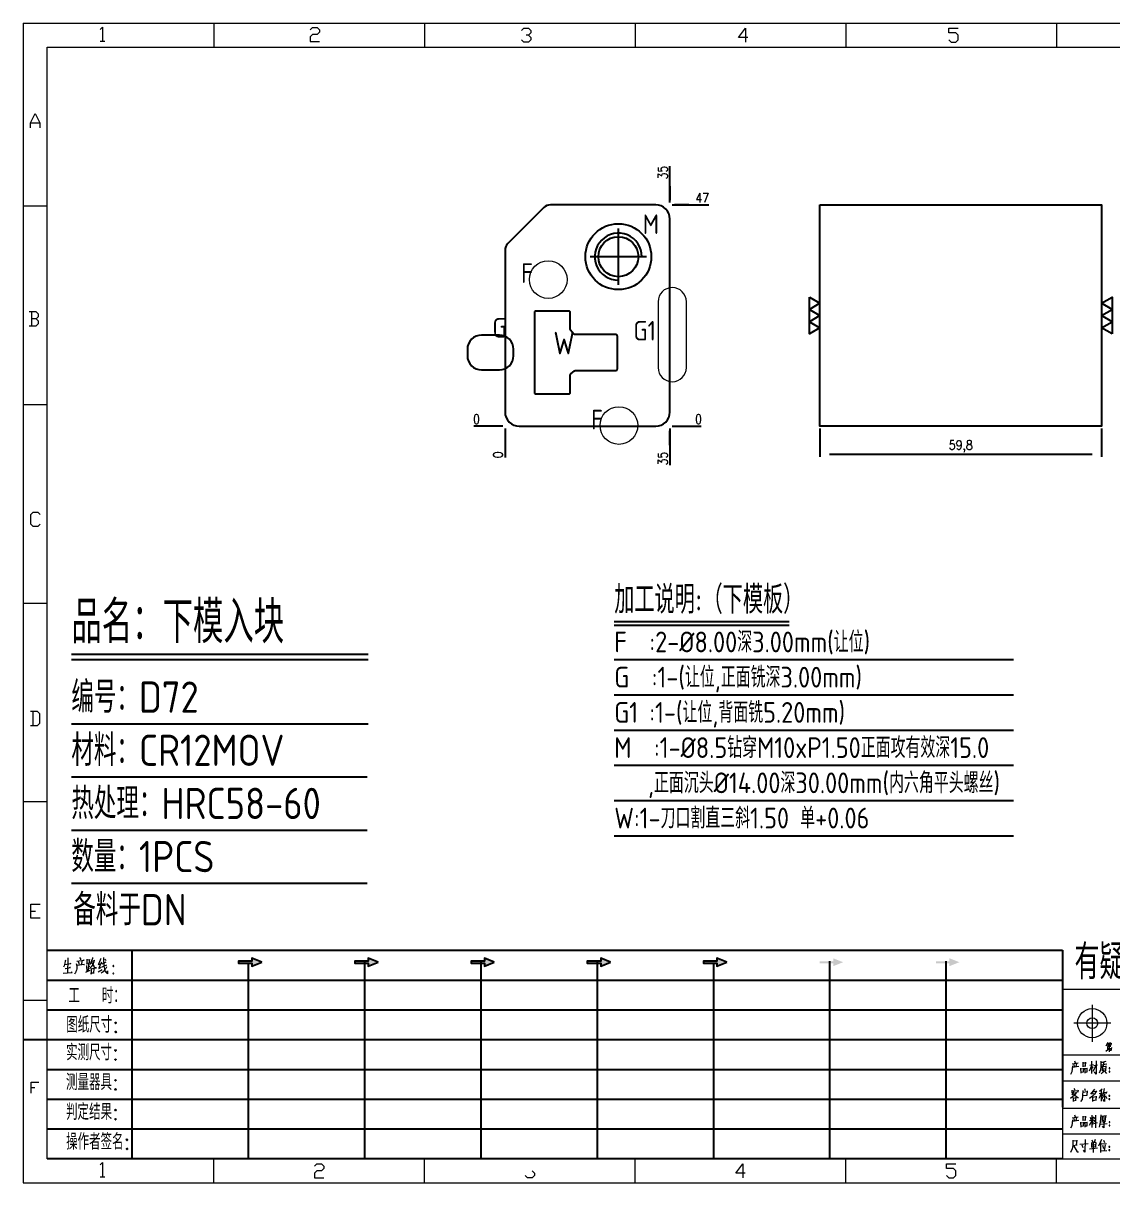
# Model space of a CAD drawing. Header units: millimetres. Extents: x 88508 to 142116, y -5268 to 20283.
# Drawn here: x 99444.6 to 99676, y -3081.8 to -2835.5 of the extents above; entities that cross this region are included whole.
import ezdxf
from ezdxf.enums import TextEntityAlignment as Align

# ---------------------------------------------------------------- set-up
doc = ezdxf.new("R2010")
doc.units = ezdxf.units.MM
doc.linetypes.add('CENTER', pattern=[0])
doc.linetypes.add('DASHED', pattern=[0])
for name, color, linetype in [('DIE_P', 2, 'Continuous'), ('DIM', 4, 'Continuous'), ('TEXT', 4, 'Continuous')]:
    doc.layers.add(name, color=color, linetype=linetype)
doc.styles.add('chinesef_fs', font='simplex.shx', dxfattribs={"bigfont": 'gbcbig.shx'})
doc.styles.add('gbenor', font='gbenor.shx', dxfattribs={"bigfont": 'gbcbig.shx'})
doc.styles.add('GBENOR_', font='gbenor.shx', dxfattribs={"bigfont": 'gbcbig'})
doc.styles.get("Standard").update_dxf_attribs({"font": 'txt.shx', "width": 0.85, "bigfont": 'ctxt.shx'})
doc.styles.add('TXT', font='txt.shx', dxfattribs={"width": 0.8, "bigfont": 'ctxt.shx'})
doc.dimstyles.new('T-2-WX', dxfattribs={"dimtxt": 2, "dimasz": 2, "dimexe": 0.5, "dimexo": 0.5, "dimgap": 0.5, "dimtad": 1, "dimtxsty": 'Standard', "dimblk": 'OPEN30', "dimcen": 0, "dimazin": 3, "dimtfac": 1, "dimtmove": 0, "dimatfit": 3, "dimldrblk": 'OPEN30', "dimlwd": -1, "dimlwe": -1})

# ---------------------------------------------------------------- blocks, each defined once
blk = doc.blocks.new('U40')
for points in [[(351.8, 337.7), (351.8, 333.2), (367, 339.3), (351.8, 345.3), (351.8, 340.8), (331.2, 340.8), (331.2, 337.7)], [(545.7, 339.3), (530.6, 345.3), (530.6, 340.8), (509.9, 340.8), (509.9, 337.7), (530.6, 337.7), (530.6, 333.2)], [(724.5, 339.3), (709.3, 345.3), (709.3, 340.8), (688.7, 340.8), (688.7, 337.7), (709.3, 337.7), (709.3, 333.2)], [(903.3, 339.3), (888.1, 345.3), (888.1, 340.8), (867.5, 340.8), (867.5, 337.7), (888.1, 337.7), (888.1, 333.2)], [(1082.1, 339.3), (1066.9, 345.3), (1066.9, 340.8), (1046.3, 340.8), (1046.3, 337.7), (1066.9, 337.7), (1066.9, 333.2)], [(1245.7, 337.7), (1245.7, 333.2), (1260.9, 339.3), (1245.7, 345.3), (1245.7, 340.8), (1225.1, 340.8), (1225.1, 337.7)], [(1424.5, 337.7), (1424.5, 333.2), (1439.7, 339.3), (1424.5, 345.3), (1424.5, 340.8), (1403.8, 340.8), (1403.8, 337.7)]]:
    blk.add_hatch(color=3).paths.add_polyline_path(points)
at = {"color": 254, "lineweight": 18}
for p, q in [((0, 1783.5), (0, 0)), ((0, 1783.5), (2530.2, 1783.5)), ((941.1, 1783.5), (941.1, 1746.5)), ((1265.1, 1783.5), (1265.1, 1746.5)), ((1589.1, 1783.5), (1589.1, 1746.5)), ((37, 37), (37, 1746.5)), ((37, 1746.5), (2493.2, 1746.5)), ((0, 1502.7), (37, 1502.7)), ((0, 1197.2), (37, 1197.2)), ((0, 891.7), (37, 891.7)), ((0, 586.3), (37, 586.3)), ((1598.1, 298), (2493.2, 298)), ((0, 280.8), (37, 280.8)), ((1598.2, 196.6), (2493.2, 196.6)), ((2493.2, 156.4), (1598.2, 156.4)), ((2493.2, 114.1), (1598.2, 114.1)), ((2493.2, 75), (1598.2, 75)), ((37, 37), (2493.2, 37)), ((941.1, 0), (941.1, 37)), ((1265.1, 0), (1265.1, 37)), ((1589.1, 0), (1589.1, 37)), ((0, 0), (2530.2, 0))]:
    blk.add_line(p, q, dxfattribs=at)
at = {"color": 254, "linetype": 'Continuous', "lineweight": 18}
for p, q in [((293.1, 1783.5), (293.1, 1746.5)), ((617.1, 1783.5), (617.1, 1746.5)), ((1598.1, 298), (1598.1, 37)), ((1598.2, 298), (1598.2, 37)), ((293.1, 0), (293.1, 37)), ((617.1, 0), (617.1, 37))]:
    blk.add_line(p, q, dxfattribs=at)
for p, q in [((38, 357.6), (1598.2, 357.6)), ((1598.2, 357.6), (1598.2, 116.2)), ((38, 311.8), (1598.2, 311.8)), ((37.1, 266), (1598.2, 266)), ((0.1, 220.2), (1598.2, 220.2)), ((37.1, 174.4), (1598.2, 174.4)), ((37.1, 128.6), (1598.2, 128.6)), ((37.1, 82.8), (1598.2, 82.8))]:
    blk.add_line(p, q)
at = {"color": 254}
for p, q in [((167.8, 37), (167.8, 357.6)), ((525.5, 37), (525.5, 340.8)), ((704.3, 37), (704.3, 340.8)), ((883.1, 37), (883.1, 340.8)), ((1240.6, 37), (1240.6, 340.8)), ((1419.4, 37), (1419.4, 340.8)), ((346.7, 37), (346.7, 337.9)), ((1061.9, 37), (1061.9, 337.7)), ((1598.2, 37), (38, 37))]:
    blk.add_line(p, q, dxfattribs=at)
at = {"color": 92, "lineweight": 18}
for p, q in [((1644.1, 273.9), (1644.1, 217)), ((1672.4, 245.5), (1615.5, 245.5))]:
    blk.add_line(p, q, dxfattribs=at)
for points in [[(118.3, 1773.7), (121.9, 1777.3), (121.9, 1755.8)], [(441.4, 1773.1), (445, 1776.7), (452.2, 1776.7), (455.8, 1773.1), (455.8, 1769.5), (452.2, 1765.9), (445, 1765.9), (441.4, 1762.3), (441.4, 1755.1), (455.8, 1755.1)], [(766.4, 1772.4), (770, 1776), (777.2, 1776), (780.8, 1772.4), (780.8, 1768.8), (777.2, 1765.2), (773.6, 1765.2)], [(1114.4, 1761.4), (1100, 1761.4), (1110.8, 1775.8), (1110.8, 1754.2)], [(1423.4, 1757.7), (1427, 1754.1), (1434.2, 1754.1), (1437.8, 1757.7), (1437.8, 1764.9), (1434.2, 1768.5), (1423.4, 1768.5), (1423.4, 1775.7), (1437.8, 1775.7)], [(118.3, 1755.8), (125.5, 1755.8)], [(777.2, 1765.2), (780.8, 1761.6), (780.8, 1758), (777.2, 1754.4), (770, 1754.4), (766.4, 1758)], [(11.1, 1622.8), (11.1, 1630), (18.3, 1644.4), (25.5, 1630), (25.5, 1622.8)], [(11.1, 1630), (25.5, 1630)], [(20, 1329), (23.6, 1332.6), (23.6, 1336.2), (20, 1339.8), (9.2, 1339.8)], [(12.8, 1339.8), (12.8, 1318.2)], [(9.2, 1318.2), (20, 1318.2), (23.6, 1321.8), (23.6, 1325.4), (20, 1329), (12.8, 1329)], [(26.1, 1013.2), (22.5, 1009.6), (15.3, 1009.6), (11.7, 1013.2), (11.7, 1027.6), (15.3, 1031.2), (22.5, 1031.2), (26.1, 1027.6)], [(11, 703.2), (21.8, 703.2), (25.4, 706.8), (25.4, 721.2), (21.8, 724.8), (11, 724.8)], [(14.6, 724.8), (14.6, 703.2)], [(26.1, 407), (11.7, 407), (11.7, 428.6), (26.1, 428.6)], [(11.7, 417.8), (18.9, 417.8)], [(1613.5, 179.9), (1612.8, 170.8), (1610.8, 166.8)], [(1613, 182.8), (1622.3, 184.3)], [(1613.3, 177.7), (1623.2, 179.2)], [(1615.9, 182.1), (1616.3, 179)], [(1616.6, 187.6), (1617.9, 184.5)], [(1619.7, 183.6), (1618.8, 178.8)], [(1629.6, 185.4), (1629.6, 178.6)], [(1629.6, 184.3), (1634, 184.7)], [(1629.6, 179.4), (1634.2, 179.9)], [(1633.8, 179.9), (1634.2, 185.4)], [(1640, 172.1), (1643.5, 180.5)], [(1645.9, 181.4), (1640.4, 180.5)], [(1643.5, 168.2), (1643.5, 186.9)], [(1645.5, 176.1), (1643.5, 179.2)], [(1649.7, 180.8), (1647, 174.8), (1644.8, 171)], [(1646.6, 180.3), (1652.3, 181.2)], [(1650.1, 187.6), (1650.1, 167.1), (1647.7, 170.6)], [(1657.4, 186.9), (1657.2, 179), (1656.5, 173.7), (1654.8, 168.4)], [(1664.9, 186.7), (1657.4, 184.7)], [(1657.8, 181.2), (1666.7, 182.8)], [(1659.2, 179.7), (1659.2, 172.4)], [(1664.5, 179), (1659.2, 178.1)], [(1661.6, 178.6), (1661.8, 185.2)], [(1664.7, 180.1), (1664.5, 172.1)], [(1626.9, 168.8), (1626.7, 176.3)], [(1626.9, 175.2), (1630.5, 175.7)], [(1626.9, 170.2), (1630.7, 170.6)], [(1630.5, 176.1), (1630.3, 170.6)], [(1632.7, 176.3), (1632.7, 168.8)], [(1636.2, 175.7), (1632.9, 175.2)], [(1632.9, 170.4), (1636.4, 170.8)], [(1636, 170.8), (1636.4, 176.1)], [(1662, 176.3), (1661.4, 172.4), (1660, 169.7), (1657.6, 167.7)], [(1662.3, 172.4), (1666.2, 168)], [(12.3, 137.7), (12.3, 155), (23.8, 155)], [(12.3, 146.4), (18.1, 146.4)], [(1615.9, 144.9), (1617.5, 143.1)], [(1632.3, 144.9), (1633.2, 142)], [(1647.7, 144.2), (1641.5, 136.3)], [(1659.4, 144.2), (1655.2, 140.5)], [(1662.3, 144.9), (1661.2, 139.2), (1660.1, 135.2)], [(1619.7, 139.4), (1616.8, 135), (1610.6, 129.7)], [(1612.8, 142.5), (1612.4, 138.1)], [(1615.9, 140.3), (1612.4, 135)], [(1612.8, 141.2), (1622.3, 142)], [(1614.6, 131.2), (1614.8, 125)], [(1614.6, 130.3), (1619.2, 131.2)], [(1614.8, 137.8), (1619.2, 138.9)], [(1614.8, 126.1), (1619.5, 127)], [(1615.1, 136.3), (1621.7, 131), (1623, 131)], [(1619, 127), (1619.5, 131.9)], [(1622.6, 142.5), (1621.2, 138.9)], [(1629.6, 142), (1629.2, 133.6), (1628.3, 128.3), (1626.1, 125)], [(1629.2, 134.3), (1636.2, 135)], [(1629.4, 139.6), (1636, 140.3)], [(1636.2, 141.6), (1635.8, 135)], [(1650.8, 141.4), (1647.3, 136.1), (1644.2, 133), (1639.8, 129.9)], [(1644, 138.9), (1645.7, 136.1)], [(1644.6, 133.4), (1644.6, 125)], [(1644.6, 131.9), (1650.2, 132.8)], [(1644.6, 126.8), (1650.4, 127.5)], [(1645.1, 140.3), (1650.2, 140.7)], [(1649.9, 127.5), (1650.4, 133.2)], [(1657.7, 137.4), (1656.1, 133.6), (1654.1, 129.9)], [(1654.6, 137.4), (1659.9, 138.3)], [(1657.7, 142), (1657.7, 125.5)], [(1657.7, 136.3), (1659.6, 133.9)], [(1661.4, 134.1), (1659, 128.6)], [(1663, 137.6), (1663, 125.3), (1661, 128.1)], [(1661.4, 138.9), (1665.8, 139.6)], [(1664.3, 133.6), (1666.5, 129.9)], [(1666.3, 140), (1664.9, 136.7)], [(1613.5, 96.9), (1612.8, 87.8), (1610.8, 83.9)], [(1613, 99.8), (1622.3, 101.3)], [(1613.3, 94.7), (1623.2, 96.2)], [(1615.9, 99.1), (1616.3, 96)], [(1616.6, 104.6), (1617.9, 101.5)], [(1619.7, 100.6), (1618.8, 95.8)], [(1626.9, 85.8), (1626.7, 93.4)], [(1626.9, 92.3), (1630.5, 92.7)], [(1629.6, 102.4), (1629.6, 95.6)], [(1629.6, 101.3), (1634, 101.8)], [(1629.6, 96.4), (1634.2, 96.9)], [(1630.5, 93.1), (1630.3, 87.6)], [(1632.7, 93.4), (1632.7, 85.8)], [(1636.2, 92.7), (1632.9, 92.3)], [(1633.8, 96.9), (1634.2, 102.4)], [(1636, 87.8), (1636.4, 93.1)], [(1643.5, 96), (1641.5, 91.6), (1639.5, 88.1)], [(1640, 95.6), (1645.9, 96.4)], [(1641.1, 100.9), (1641.9, 97.6)], [(1643.5, 104), (1643.5, 85)], [(1643.5, 95.1), (1645.3, 92.3)], [(1645.5, 101.3), (1644.2, 96.2)], [(1645, 90.7), (1652.3, 92.7)], [(1646.8, 101.1), (1647.9, 98.4)], [(1646.8, 96.9), (1648.1, 93.6)], [(1649.7, 84.5), (1649.7, 104.2)], [(1657, 104.4), (1656.3, 93.1), (1654.5, 85.4)], [(1657, 102.6), (1666, 103.7)], [(1657.2, 90), (1666.9, 91.4)], [(1658.3, 93.8), (1664.2, 94.7)], [(1659.2, 101.8), (1659.2, 95.1)], [(1664.7, 101.1), (1659.2, 100.4)], [(1659.2, 98), (1663.4, 98.7)], [(1659.2, 96), (1664.7, 96.7)], [(1661.4, 92.9), (1662, 90.7), (1662, 84.5), (1659.8, 87.2)], [(1661.8, 91.6), (1664.5, 94.9)], [(1664.2, 96.7), (1664.7, 101.8)], [(1626.9, 87.2), (1630.7, 87.6)], [(1632.9, 87.4), (1636.4, 87.8)], [(1614.4, 65.7), (1614.2, 57.3), (1613.3, 52.3), (1610.4, 46.5)], [(1614.2, 57.3), (1620.6, 58.2)], [(1620.6, 64.8), (1614.4, 64.2)], [(1615.3, 57.3), (1620.6, 47.4), (1622.8, 47.4)], [(1619.9, 58.2), (1620.8, 65.7)], [(1625.2, 59.3), (1637.6, 60.6)], [(1630.1, 53.6), (1628.7, 58)], [(1633.4, 66.6), (1632.9, 47.2), (1630.7, 50)], [(1639.8, 52.5), (1652.1, 53.6)], [(1642.9, 62.2), (1642.9, 54.5)], [(1649.5, 61.8), (1642.9, 61.1)], [(1642.9, 55.1), (1649.9, 55.8)], [(1643.5, 66.2), (1645.1, 62.4)], [(1643.8, 58.4), (1648.6, 58.9)], [(1646.2, 46.7), (1646.2, 61.3)], [(1648.6, 66.4), (1646.8, 61.8)], [(1649.7, 62.2), (1649.3, 55.8)], [(1658.5, 66.4), (1653.9, 56.2)], [(1656.8, 62.2), (1656.8, 46.7)], [(1658.3, 59.8), (1665.8, 60.6)], [(1659.9, 57.8), (1661.2, 52.7)], [(1661.4, 65.7), (1662.7, 62.2)], [(1664.1, 58.4), (1662.5, 49.6)], [(1657.7, 49.2), (1666.7, 49.8)], [(118.3, 27.4), (121.9, 31), (121.9, 9.4)], [(447.9, 25.7), (451.5, 29.3), (458.7, 29.3), (462.3, 25.7), (462.3, 22.1), (458.7, 18.5), (451.5, 18.5), (447.9, 14.9), (447.9, 7.7), (462.3, 7.7)], [(782.7, 18.5), (786.3, 14.9), (786.3, 11.3), (782.7, 7.7), (775.5, 7.7), (771.9, 11.3)], [(1110.3, 14.9), (1095.9, 14.9), (1106.7, 29.3), (1106.7, 7.7)], [(1419.9, 11.3), (1423.5, 7.7), (1430.7, 7.7), (1434.3, 11.3), (1434.3, 18.5), (1430.7, 22.1), (1419.9, 22.1), (1419.9, 29.3), (1434.3, 29.3)], [(118.3, 9.4), (125.5, 9.4)]]:
    blk.add_lwpolyline(points, dxfattribs=at)
at = {"color": 92, "lineweight": 0}
for points in [[(65, 342.2), (64.8, 341), (64.1, 337.9), (63.6, 335.7), (62.8, 333.5), (62.1, 331.4)], [(68.4, 345.9), (68.7, 344.4), (68.1, 322.9)], [(82.6, 340.8), (93.7, 342.2), (93.3, 342.4), (92.4, 342)], [(86.1, 336.1), (86, 337.5), (85.3, 339.8)], [(86.7, 346.7), (87.9, 344.6), (88.3, 343)], [(90.3, 341), (90.4, 339.6), (89.1, 335.3)], [(97.8, 344), (98.1, 342.6), (98.1, 340.8), (98.1, 337.9), (98.1, 336.3), (98.2, 337.7), (102.1, 338.3), (101.8, 338.3), (102.1, 343.6), (102.1, 343.2), (102.1, 342.8), (98.2, 342.2)], [(105.5, 341.2), (105.9, 341), (109.6, 341.8), (109.3, 342.6), (108.5, 339.6), (107.6, 337.3), (106.9, 335.9), (105.9, 334.3), (104.3, 332), (103.1, 330.4), (101.9, 329.4)], [(106.6, 346.5), (106.5, 345.2), (105.1, 341.2), (104.2, 338.9), (103.1, 336.3), (102.6, 335.5)], [(104.9, 339.1), (105.3, 338.7), (107, 335.7), (108.6, 333.3), (109.9, 331.2), (110.3, 330.8), (112.6, 330.8), (110.2, 331.2), (109, 332.6)], [(119.3, 344.8), (119.1, 343.8), (116.8, 338.5), (115.4, 335.5), (119.3, 336.3)], [(120.3, 339.4), (118.1, 333.5), (116.4, 330), (116.1, 329.8), (120.5, 331.4)], [(121.7, 336.7), (127.7, 339.6)], [(123.4, 346.5), (123.5, 345.4), (123.5, 340.8), (123.8, 337.3), (124, 335.3), (124.2, 333.1), (124.5, 331), (124.8, 329), (125.2, 327.4), (125.9, 325.7), (126.9, 323.9), (127.9, 322.7), (128.9, 321.7), (129.6, 321.3), (129.9, 326.1), (129.4, 321.5)], [(127.7, 341.6), (127.2, 342.4), (125.7, 344.2)], [(61.4, 322.3), (68.2, 322.9), (75.3, 323.7), (74.9, 323.9), (73.8, 323.5)], [(63.8, 335.9), (73.4, 337.5), (73.1, 337.7), (72.5, 337.3)], [(64.5, 329.6), (64.8, 329.6), (65.1, 329.6), (72.5, 331), (71.9, 331), (70.9, 330.8)], [(82.6, 335.1), (82.6, 331.8), (82.3, 329), (81.9, 326.8), (81.2, 324.9), (80.3, 323.1), (79.6, 321.9), (78.8, 320.9)], [(93.3, 335.5), (94.1, 335.7), (94.3, 335.5), (82.6, 334.3), (82.6, 335.1), (82.2, 336.9)], [(96.5, 323.9), (102.8, 327.2)], [(97.2, 334.3), (97.5, 333.5), (97.7, 324.7)], [(100.2, 337.9), (100.1, 325.9)], [(100.2, 332.6), (102.4, 333.1)], [(104.2, 330), (104.5, 329), (104.5, 321.1), (104.3, 322.1), (104.5, 322.7), (109.2, 323.1), (108.6, 323.1), (109, 329.2), (109, 330), (109.3, 329.4), (108.6, 329.4), (104.6, 328.8)], [(115.3, 324.3), (121.5, 328.2)], [(128.2, 332.4), (128.1, 331.6), (126.9, 329.6), (125.8, 328), (124.5, 326.3), (123, 324.7), (121.4, 323.3), (120.1, 322.3)], [(121.4, 332.2), (128.8, 335.1)]]:
    blk.add_lwpolyline(points, dxfattribs=at)
for points in [[(367, 339.3), (351.8, 345.3), (351.8, 340.8), (331.2, 340.8), (331.2, 337.7), (351.8, 337.7), (351.8, 333.2), (367, 339.3)], [(545.7, 339.3), (530.6, 345.3), (530.6, 340.8), (509.9, 340.8), (509.9, 337.7), (530.6, 337.7), (530.6, 333.2), (545.7, 339.3)], [(724.5, 339.3), (709.3, 345.3), (709.3, 340.8), (688.7, 340.8), (688.7, 337.7), (709.3, 337.7), (709.3, 333.2), (724.5, 339.3)], [(903.3, 339.3), (888.1, 345.3), (888.1, 340.8), (867.5, 340.8), (867.5, 337.7), (888.1, 337.7), (888.1, 333.2), (903.3, 339.3)], [(1082.1, 339.3), (1066.9, 345.3), (1066.9, 340.8), (1046.3, 340.8), (1046.3, 337.7), (1066.9, 337.7), (1066.9, 333.2), (1082.1, 339.3)]]:
    blk.add_lwpolyline(points)
for points in [[(138.7, 332.4), (139.4, 333.5), (138.7, 334.5), (138, 333.5)], [(138.7, 320.9), (139.4, 321.9), (138.7, 322.9), (138, 321.9)]]:
    blk.add_lwpolyline(points, close=True, dxfattribs=at)
at = {"color": 3, "lineweight": 18}
for points in [[(1665.5, 210.9), (1668.3, 216.3)], [(1667.3, 214.2), (1670.1, 214.7)], [(1668.8, 211.7), (1668, 214.2)], [(1670.3, 211.9), (1671.9, 216.3)], [(1671.1, 214.2), (1674, 214.7)], [(1671.4, 214.2), (1672.9, 211.7)], [(1670.1, 206.6), (1668, 204.5), (1665, 202.1)], [(1667.1, 206.6), (1673.4, 207.3)], [(1667.3, 211.1), (1672.4, 211.6)], [(1667.3, 209.6), (1667.3, 206.6)], [(1672.5, 209.4), (1667.3, 208.9)], [(1670.1, 211.2), (1670.1, 201.3)], [(1673.5, 208.1), (1672.7, 202.9), (1671.7, 205)], [(1672.2, 209.4), (1672.5, 211.9)]]:
    blk.add_lwpolyline(points, dxfattribs=at)
at = {"color": 92, "lineweight": 18}
for points in [[(1670, 176.1), (1670, 175.9), (1670.2, 175.7), (1670.4, 175.5), (1670.6, 175.5), (1670.9, 175.5), (1671.1, 175.7), (1671.3, 175.9), (1671.3, 176.1), (1671.3, 176.4), (1671.1, 176.6), (1670.9, 176.7), (1670.6, 176.8), (1670.4, 176.7), (1670.2, 176.6), (1670, 176.4)], [(1671.3, 171), (1671.3, 171.3), (1671.1, 171.5), (1670.9, 171.7), (1670.6, 171.7), (1670.4, 171.7), (1670.2, 171.5), (1670, 171.3), (1670, 171), (1670, 170.8), (1670.2, 170.6), (1670.4, 170.4), (1670.6, 170.4), (1670.9, 170.4), (1671.1, 170.6), (1671.3, 170.8)], [(1671.1, 176.1), (1671, 176.3), (1670.9, 176.5), (1670.6, 176.6), (1670.4, 176.5), (1670.3, 176.3), (1670.2, 176.1), (1670.3, 175.9), (1670.4, 175.7), (1670.6, 175.7), (1670.9, 175.7), (1671, 175.9)], [(1671.1, 171), (1671, 171.3), (1670.9, 171.4), (1670.6, 171.5), (1670.4, 171.4), (1670.3, 171.3), (1670.2, 171), (1670.3, 170.8), (1670.4, 170.7), (1670.6, 170.6), (1670.9, 170.7), (1671, 170.8)], [(1669.8, 133.9), (1669.8, 133.6), (1670, 133.4), (1670.2, 133.3), (1670.5, 133.2), (1670.7, 133.3), (1670.9, 133.4), (1671.1, 133.6), (1671.1, 133.9), (1671.1, 134.1), (1670.9, 134.3), (1670.7, 134.5), (1670.5, 134.5), (1670.2, 134.5), (1670, 134.3), (1669.8, 134.1)], [(1671.1, 128.8), (1671.1, 129), (1670.9, 129.3), (1670.7, 129.4), (1670.5, 129.4), (1670.2, 129.4), (1670, 129.3), (1669.8, 129), (1669.8, 128.8), (1669.8, 128.5), (1670, 128.3), (1670.2, 128.2), (1670.5, 128.1), (1670.7, 128.2), (1670.9, 128.3), (1671.1, 128.5)], [(1670.9, 133.9), (1670.8, 134.1), (1670.7, 134.2), (1670.5, 134.3), (1670.2, 134.2), (1670.1, 134.1), (1670, 133.9), (1670.1, 133.6), (1670.2, 133.5), (1670.5, 133.4), (1670.7, 133.5), (1670.8, 133.6)], [(1670.9, 128.8), (1670.8, 129), (1670.7, 129.2), (1670.5, 129.2), (1670.2, 129.2), (1670.1, 129), (1670, 128.8), (1670.1, 128.6), (1670.2, 128.4), (1670.5, 128.3), (1670.7, 128.4), (1670.8, 128.6)], [(1670, 93.1), (1670, 92.9), (1670.2, 92.7), (1670.4, 92.5), (1670.6, 92.5), (1670.9, 92.5), (1671.1, 92.7), (1671.3, 92.9), (1671.3, 93.1), (1671.3, 93.4), (1671.1, 93.6), (1670.9, 93.7), (1670.6, 93.8), (1670.4, 93.7), (1670.2, 93.6), (1670, 93.4)], [(1671.1, 93.1), (1671, 93.4), (1670.9, 93.5), (1670.6, 93.6), (1670.4, 93.5), (1670.3, 93.4), (1670.2, 93.1), (1670.3, 92.9), (1670.4, 92.8), (1670.6, 92.7), (1670.9, 92.8), (1671, 92.9)], [(1671.3, 88.1), (1671.3, 88.3), (1671.1, 88.5), (1670.9, 88.7), (1670.6, 88.7), (1670.4, 88.7), (1670.2, 88.5), (1670, 88.3), (1670, 88.1), (1670, 87.8), (1670.2, 87.6), (1670.4, 87.4), (1670.6, 87.4), (1670.9, 87.4), (1671.1, 87.6), (1671.3, 87.8)], [(1671.1, 88.1), (1671, 88.3), (1670.9, 88.4), (1670.6, 88.5), (1670.4, 88.4), (1670.3, 88.3), (1670.2, 88.1), (1670.3, 87.8), (1670.4, 87.7), (1670.6, 87.6), (1670.9, 87.7), (1671, 87.8)], [(1669.8, 55.3), (1669.8, 55.1), (1670, 54.9), (1670.2, 54.7), (1670.5, 54.7), (1670.7, 54.7), (1670.9, 54.9), (1671.1, 55.1), (1671.1, 55.3), (1671.1, 55.6), (1670.9, 55.8), (1670.7, 56), (1670.5, 56), (1670.2, 56), (1670, 55.8), (1669.8, 55.6)], [(1670.9, 55.3), (1670.8, 55.6), (1670.7, 55.7), (1670.5, 55.8), (1670.2, 55.7), (1670.1, 55.6), (1670, 55.3), (1670.1, 55.1), (1670.2, 55), (1670.5, 54.9), (1670.7, 55), (1670.8, 55.1)], [(1671.1, 50.3), (1671.1, 50.5), (1670.9, 50.7), (1670.7, 50.9), (1670.5, 50.9), (1670.2, 50.9), (1670, 50.7), (1669.8, 50.5), (1669.8, 50.3), (1669.8, 50), (1670, 49.8), (1670.2, 49.7), (1670.5, 49.6), (1670.7, 49.7), (1670.9, 49.8), (1671.1, 50)], [(1670.9, 50.3), (1670.8, 50.5), (1670.7, 50.7), (1670.5, 50.7), (1670.2, 50.7), (1670.1, 50.5), (1670, 50.3), (1670.1, 50), (1670.2, 49.9), (1670.5, 49.8), (1670.7, 49.9), (1670.8, 50)]]:
    blk.add_lwpolyline(points, close=True, dxfattribs=at)
for radius in [22.5, 8.37]:
    blk.add_circle((1644.1, 245.5), radius, dxfattribs=at)
at = {"color": 3, "style": 'chinesef_fs'}
for s, height, p in [('有疑必问 不可盲目加工', 53.079, (1616.8, 313.1)), ('工  时：', 24.57, (69.5, 275.7)), ('图纸尺寸:', 24.57, (66.2, 230.9)), ('实测尺寸:', 24.57, (65.9, 188.4)), ('测量器具:', 24.57, (65.9, 142.6)), ('判定结果:', 24.57, (65.9, 96.8)), ('操作者签名:', 24.57, (65.9, 51))]:
    blk.add_text(s, height=height, dxfattribs=at).set_placement(p)
at = {"lineweight": 18, "style": 'GBENOR_'}
blk.add_attdef('文档路径', (2126, 386.9), '', height=17.8, dxfattribs=at)
at = {"lineweight": 20, "style": 'TXT'}
for tag, height, p in [('18-**-**', 16.3, (1866.6, 256.2)), ('客户名称', 16.1, (1741.1, 134, 0)), ('料厚:', 16.1, (1741.3, 93.2, 0))]:
    blk.add_attdef(tag, text='', height=height, dxfattribs=at).set_placement(p, align=Align.MIDDLE)
for tag, p, height in [('88888', (1850.9, 207.5), 14.9), ('材质:', (1691.2, 168, 0), 16.1), ('核准', (1869.4, 127.5, 0), 16.1), ('设计', (1868.8, 88.3, 0), 16.1), ('绘图', (1868.2, 49.1, 0), 16.1)]:
    blk.add_attdef(tag, p, '', height=height, dxfattribs=at)
for tag, p, height, width in [('3', (2234.7, 206.9), 15.8, 0.7), ('4', (2234.7, 167.4), 15.8, 0.7), ('核准日期', (2041.1, 124.2, 0), 16.1, 0.68), ('设计日期', (2041.1, 84.5, 0), 16.1, 0.68), ('1', (2251.9, 85.9), 14.6, 0.7), ('绘图日期', (2040.9, 46.4, 0), 16.1, 0.68), ('2', (2235, 49.2), 14.6, 0.7)]:
    blk.add_attdef(tag, p, '', height=height, dxfattribs=dict(at, width=width))
blk = doc.blocks.new('*D7868')
at = {"layer": 'Defpoints', "color": 0}
for p in [(99546.9, -2921.08), (99581.9, -2921.08), (99586.9, -2921.08)]:
    blk.add_point(p, dxfattribs=at)
at = {"layer": 'DIM', "color": 0}
blk.add_line((99582.4, -2921.08), (99588.54, -2921.08), dxfattribs=at)
at = {"layer": 'DIM', "color": 0, "insert": (99587.97, -2919.58), "char_height": 2, "attachment_point": 5}
blk.add_mtext('0', dxfattribs=at)
blk = doc.blocks.new('_Open30')
blk = doc.blocks.new('*D7869')
at = {"layer": 'Defpoints', "color": 0}
for p in [(99581.9, -2874.08), (99586.9, -2874.08), (99546.9, -2921.08)]:
    blk.add_point(p, dxfattribs=at)
at = {"layer": 'DIM', "color": 0}
for p, q in [((99582.4, -2874.08), (99585.9, -2874.08)), ((99585.9, -2874.08), (99582.9, -2874.08)), ((99582.9, -2874.08), (99590.15, -2874.08))]:
    blk.add_line(p, q, dxfattribs=at)
at = {"layer": 'DIM', "color": 0, "insert": (99588.78, -2872.58), "char_height": 2, "attachment_point": 5}
blk.add_mtext('47', dxfattribs=at)
blk = doc.blocks.new('*D7870')
at = {"layer": 'Defpoints', "color": 0}
for p in [(99541.9, -2921.08), (99546.9, -2921.08), (99546.9, -2921.08)]:
    blk.add_point(p, dxfattribs=at)
at = {"layer": 'DIM', "color": 0}
blk.add_line((99546.4, -2921.08), (99540.27, -2921.08), dxfattribs=at)
at = {"layer": 'DIM', "color": 0, "insert": (99540.84, -2919.58), "char_height": 2, "attachment_point": 5}
blk.add_mtext('0', dxfattribs=at)
blk = doc.blocks.new('*D7871')
at = {"layer": 'Defpoints', "color": 0}
for p in [(99546.9, -2921.08), (99581.9, -2921.08), (99581.9, -2926.08)]:
    blk.add_point(p, dxfattribs=at)
at = {"layer": 'DIM', "color": 0}
for p, q in [((99581.9, -2921.58), (99581.9, -2925.08)), ((99581.9, -2925.08), (99581.9, -2922.08)), ((99581.9, -2922.08), (99581.9, -2929.34))]:
    blk.add_line(p, q, dxfattribs=at)
at = {"layer": 'DIM', "color": 0, "insert": (99580.4, -2927.96), "char_height": 2, "attachment_point": 5, "rotation": 90}
blk.add_mtext('35', dxfattribs=at)
blk = doc.blocks.new('*D7872')
at = {"layer": 'Defpoints', "color": 0}
for p in [(99546.9, -2921.08), (99546.9, -2921.08), (99546.9, -2926.08)]:
    blk.add_point(p, dxfattribs=at)
at = {"layer": 'DIM', "color": 0}
blk.add_line((99546.9, -2921.58), (99546.9, -2927.72), dxfattribs=at)
at = {"layer": 'DIM', "color": 0, "insert": (99545.4, -2927.15), "char_height": 2, "attachment_point": 5, "rotation": 90}
blk.add_mtext('0', dxfattribs=at)
blk = doc.blocks.new('*D7873')
at = {"layer": 'Defpoints', "color": 0}
for p in [(99581.9, -2869.08), (99581.9, -2874.08), (99546.9, -2921.08)]:
    blk.add_point(p, dxfattribs=at)
at = {"layer": 'DIM', "color": 0}
for p, q in [((99581.9, -2873.08), (99581.9, -2865.83)), ((99581.9, -2873.58), (99581.9, -2870.08)), ((99581.9, -2870.08), (99581.9, -2873.08))]:
    blk.add_line(p, q, dxfattribs=at)
at = {"layer": 'DIM', "color": 0, "insert": (99580.4, -2867.21), "char_height": 2, "attachment_point": 5, "rotation": 90}
blk.add_mtext('35', dxfattribs=at)
blk = doc.blocks.new('*D7880')
at = {"layer": 'Defpoints', "color": 0}
for p in [(99613.78, -2921.08), (99673.58, -2921.08), (99613.78, -2927.08)]:
    blk.add_point(p, dxfattribs=at)
at = {"layer": 'DIM', "color": 0}
for p, q in [((99613.78, -2921.58), (99613.78, -2927.58)), ((99673.58, -2921.58), (99673.58, -2927.58)), ((99671.58, -2927.08), (99615.78, -2927.08))]:
    blk.add_line(p, q, dxfattribs=at)
at = {"layer": 'DIM', "color": 0, "insert": (99643.68, -2925.39), "char_height": 2, "attachment_point": 5}
blk.add_mtext('59,8', dxfattribs=at)

msp = doc.modelspace()

# ---------------------------------------------------------------- linework, layer by layer
at = {"layer": 'DIE_P', "linetype": 'Continuous'}
msp.add_lwpolyline([(99578.903, -2921.084, 0.4142136), (99581.903, -2918.084), (99581.903, -2877.084, 0.4142136), (99578.903, -2874.084), (99556.534, -2874.084, 0.1989124), (99555.119, -2874.67), (99547.488, -2882.301, 0.1989124), (99546.903, -2883.715), (99546.903, -2918.084, 0.4142136), (99549.903, -2921.084)], format="xyb", close=True, dxfattribs=at)
at = {"layer": 'DIE_P', "color": 2}
msp.add_lwpolyline([(99613.78, -2874.084), (99673.58, -2874.084), (99673.58, -2921.084), (99613.78, -2921.084)], close=True, dxfattribs=at)
at = {"layer": 'DIE_P'}
msp.add_lwpolyline([(99575.963, -2885.084, 2.4142136), (99570.963, -2890.084)], format="xyb", dxfattribs=at)
at = {"layer": 'DIE_P', "linetype": 'CENTER'}
for points in [[(99570.963, -2891.084), (99570.963, -2879.084)], [(99576.963, -2885.084), (99564.963, -2885.084)]]:
    msp.add_lwpolyline(points, dxfattribs=at)
at = {"layer": 'DIE_P', "color": 52, "linetype": 'DASHED', "lineweight": 15, "ltscale": 0.5}
msp.add_lwpolyline([(99579.403, -2908.639, 1), (99585.403, -2908.639), (99585.403, -2894.639, 1), (99579.403, -2894.639)], format="xyb", close=True, dxfattribs=at)
at = {"layer": 'DIE_P', "color": 1}
msp.add_lwpolyline([(99560.463, -2896.639), (99553.463, -2896.639, 0.4142136), (99553.163, -2896.939), (99553.163, -2913.939, 0.4142136), (99553.463, -2914.239), (99560.463, -2914.239, 0.4142136), (99560.763, -2913.939), (99560.763, -2910.218, -0.2216947), (99560.87, -2909.988), (99561.679, -2909.309, -0.176327), (99561.872, -2909.239), (99570.463, -2909.239, 0.4142136), (99570.763, -2908.939), (99570.763, -2901.939, 0.4142136), (99570.463, -2901.639), (99561.742, -2901.639, -0.2216947), (99561.512, -2901.532), (99560.833, -2900.722, -0.176327), (99560.763, -2900.53), (99560.763, -2896.939, 0.4142136)], format="xyb", close=True, dxfattribs=at)
at = {"layer": 'DIE_P', "color": 94, "linetype": 'Continuous'}
msp.add_lwpolyline([(99538.892, -2904.749), (99538.892, -2906.134, 0.4142136), (99541.892, -2909.134), (99545.698, -2909.134, 0.4142136), (99548.698, -2906.134), (99548.698, -2904.749, 0.4142136), (99545.698, -2901.749), (99541.892, -2901.749, 0.4142136)], format="xyb", close=True, dxfattribs=at)
at = {"layer": 'DIE_P', "linetype": 'Continuous'}
msp.add_circle((99570.963, -2885.084), 7, dxfattribs=at)
at = {"layer": 'DIE_P'}
msp.add_circle((99570.963, -2885.084), 4.25, dxfattribs=at)
at = {"layer": 'DIE_P', "color": 94, "linetype": 'Continuous', "lineweight": 15}
for centre in [(99556.082, -2889.939), (99571.082, -2920.939)]:
    msp.add_circle(centre, 4, dxfattribs=at)
at = {"layer": 'DIM', "color": 4, "linetype": 'Continuous', "lineweight": 25}
for p, q in [((99454.804, -2969.487), (99517.865, -2969.487)), ((99454.804, -2970.649), (99517.865, -2970.649)), ((99454.804, -2984.263), (99517.865, -2984.263)), ((99454.804, -2995.553), (99517.591, -2995.553)), ((99454.804, -3006.843), (99517.591, -3006.843)), ((99454.804, -3018.133), (99517.591, -3018.133))]:
    msp.add_line(p, q, dxfattribs=at)
at = {"layer": 'TEXT', "color": 3}
for p, q in [((99570.095, -2962.572), (99607.266, -2962.572)), ((99570.095, -2963.342), (99607.266, -2963.342))]:
    msp.add_line(p, q, dxfattribs=at)
at = {"layer": 'TEXT', "color": 3, "linetype": 'Continuous'}
for p, q in [((99570.095, -2970.646), (99654.869, -2970.646)), ((99570.095, -2978.126), (99654.869, -2978.126)), ((99570.095, -2985.606), (99654.869, -2985.606)), ((99570.095, -2993.086), (99654.869, -2993.086)), ((99570.095, -3000.566), (99654.869, -3000.566)), ((99570.095, -3008.046), (99654.869, -3008.046))]:
    msp.add_line(p, q, dxfattribs=at)
at = {"layer": 'TEXT'}
for points in [[(99611.53, -2893.687), (99613.78, -2894.986), (99611.53, -2896.285), (99613.78, -2897.584), (99611.53, -2898.883), (99613.78, -2900.182), (99611.53, -2901.481), (99611.53, -2893.687)], [(99675.83, -2901.481), (99673.58, -2900.182), (99675.83, -2898.883), (99673.58, -2897.584), (99675.83, -2896.285), (99673.58, -2894.986), (99675.83, -2893.687), (99675.83, -2901.481)]]:
    msp.add_lwpolyline(points, close=True, dxfattribs=at)

# ---------------------------------------------------------------- block references
at = {"ltscale": 3, "xscale": 0.1380887844040191, "yscale": 0.1380887844040191, "zscale": 0.1380887844040191}
msp.add_blockref('U40', (99444.574, -3081.771), dxfattribs=at)

# ---------------------------------------------------------------- texts
at = {"layer": 'DIM', "color": 3, "linetype": 'Continuous', "lineweight": 25, "style": 'gbenor'}
for s, height, p in [('品名：下模入块', 8.9655, (99454.804, -2967.163)), ('编号：D72', 6.6411, (99454.804, -2981.939)), ('材料：CR12MOV', 6.6411, (99454.804, -2993.229)), ('热处理：HRC58-60', 6.64111, (99454.804, -3004.519)), ('数量：1PCS', 6.6411, (99454.804, -3015.809)), ('备料于DN', 6.6411, (99455.208, -3027.099))]:
    msp.add_text(s, height=height, dxfattribs=at).set_placement(p)
at = {"layer": 'TEXT', "color": 4, "style": 'gbenor'}
for s, height, p in [('M', 4.16, (99577.864, -2878.182)), ('F', 4.16, (99551.577, -2888.579)), ('G', 4.16, (99545.71, -2900.179)), ('G1 ', 4.16, (99577.676, -2900.805)), ('W', 4.8, (99559.444, -2903.427)), ('F', 4.16, (99566.452, -2919.698))]:
    msp.add_text(s, height=height, dxfattribs=at).set_placement(p, align=Align.MIDDLE_CENTER)
for s, height, p in [('加工说明:（下模板）', 5.94, (99570.095, -2960.878)), ('F  :2-%%C8.00深3.00mm(让位)', 4.4, (99570.095, -2969.106)), ('G  :1-(让位,正面铣深3.00mm)', 4.4, (99570.095, -2976.586)), ('G1 :1-(让位,背面铣5.20mm)', 4.4, (99570.095, -2984.066)), ('M  :1-%%C8.5钻穿M10xP1.50正面攻有效深15.0', 4.4, (99570.095, -2991.546)), ('   ,正面沉头%%c14.00深30.00mm(内六角平头螺丝)', 4.4, (99570.095, -2999.026))]:
    msp.add_text(s, height=height, dxfattribs=at).set_placement(p)
at = {"layer": 'TEXT', "color": 1, "style": 'gbenor'}
msp.add_text('W:1-刀口割直三斜1.50 单+0.06', height=4.4, dxfattribs=at).set_placement((99570.095, -3006.506))

# ---------------------------------------------------------------- dimensions: what is measured, and where the dimension line sits
at = {"layer": 'DIM'}
for feature_location, offset, dtype, origin, picture, middle in [((99581.903, -2874.084), (0, 5), 1, (99546.903, -2921.084), '*D7873', (99580.403, -2867.208)), ((99581.903, -2874.084), (5, 0), 0, (99546.903, -2921.084), '*D7869', (99588.779, -2872.584)), ((99546.902581031, -2921.083793199), (0, -5), 1, (99546.902581031, -2921.083793199), '*D7872', (99545.402581031, -2927.150459866)), ((99581.903, -2921.084), (0, -5), 1, (99546.903, -2921.084), '*D7871', (99580.403, -2927.96))]:
    dim = msp.add_ordinate_dim(feature_location=feature_location, offset=offset, dtype=dtype, origin=origin, dimstyle='T-2-WX', dxfattribs=at)
    dim.commit()
    dim.dimension.update_dxf_attribs({"geometry": picture, "text_midpoint": middle})
at = {"layer": 'DIM', "color": 4}
for feature_location, offset, picture, middle in [((99546.902581031, -2921.083793199), (-5, 0), '*D7870', (99540.835914364, -2919.583793199)), ((99581.902581051, -2921.083793199), (5, 0), '*D7868', (99587.969247717, -2919.583793199))]:
    dim = msp.add_ordinate_dim(feature_location=feature_location, offset=offset, dtype=0, origin=(99546.902581031, -2921.083793199), dimstyle='T-2-WX', dxfattribs=at)
    dim.commit()
    dim.dimension.update_dxf_attribs({"geometry": picture, "text_midpoint": middle})
at = {"layer": 'DIM'}
dim = msp.add_linear_dim(base=(99613.78, -2927.084), p1=(99673.58, -2921.084), p2=(99613.78, -2921.084), dimstyle='T-2-WX', dxfattribs=at)
dim.commit()
dim.dimension.update_dxf_attribs({"geometry": '*D7880', "text_midpoint": (99643.68, -2925.393)})

doc.saveas('drawing.dxf')
